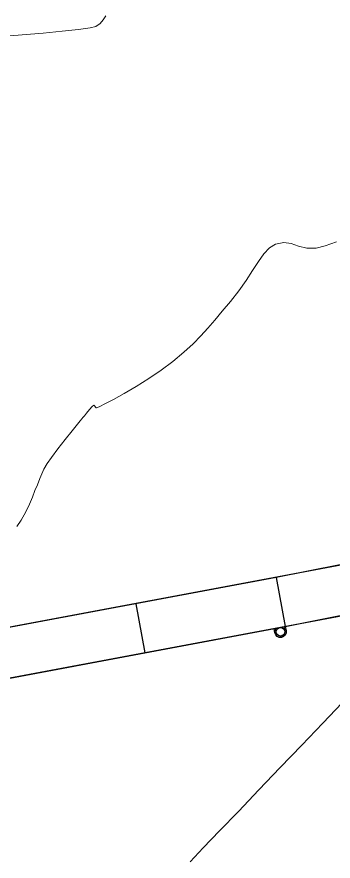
# Model space of a CAD drawing. Header units: metres. Extents: x 2662 to 3279, y 1027 to 1511.
# Drawn here: x 2974.5 to 2996.6, y 1177.9 to 1237.1 of the extents above; entities that cross this region are included whole.
import ezdxf

# ---------------------------------------------------------------- set-up
doc = ezdxf.new("R2010")
doc.units = ezdxf.units.M
doc.header["$LTSCALE"] = 1000
doc.layers.add('01 main point', color=1, linetype='Continuous')
doc.layers.add('Layer13', color=4, linetype='Continuous')
doc.layers.add('CONT-MNR', color=252, linetype='Continuous', lineweight=9)

# ---------------------------------------------------------------- blocks, each defined once
blk = doc.blocks.new('A$C1d95df7b')
at = {"elevation": -0.512}
for points in [[(1.423, 0.759), (1.155, 0.62, -1), (0.787, 1.33), (1.055, 1.469)], [(1.377, 0.848), (1.109, 0.709, -1), (0.833, 1.242), (1.101, 1.381)]]:
    blk.add_lwpolyline(points, format="xyb", dxfattribs=at)
at = {"layer": '01 main point'}
blk.add_circle((0.971, 0.975, -0.512), 0.3, dxfattribs=at)

msp = doc.modelspace()

# ---------------------------------------------------------------- linework, layer by layer
at = {"elevation": -1}
for points in [[(2973.614, 1190.689), (2983.442, 1192.532), (2993.271, 1194.375), (3002.736, 1196.276), (3010.497, 1199.913), (3019.376, 1204.513), (3028.255, 1209.113), (3037.133, 1213.715), (3046.012, 1218.316), (3054.891, 1222.916), (3063.77, 1227.518), (3075.272, 1233.477), (3081.439, 1236.673), (3081.528, 1236.719), (3090.407, 1241.319), (3099.286, 1245.919)], [(3012.382, 1239.753), (3011.526, 1237.057), (2999.983, 1231.077), (3000.673, 1229.745), (3012.216, 1235.725), (3014.912, 1234.869), (3018.592, 1227.766), (3017.736, 1225.07), (3006.193, 1219.09), (3006.883, 1217.758), (3018.426, 1223.738), (3021.122, 1222.883), (3026.645, 1212.222), (3002.309, 1199.817), (3001.709, 1199.622), (2992.626, 1197.815), (2936.602, 1187.309)]]:
    msp.add_lwpolyline(points, dxfattribs=at)
at = {"layer": '01 main point', "elevation": -1}
for points in [[(3117.33, 1259.213), (3004.597, 1200.798, -0.073382), (2999.903, 1199.18), (2936.602, 1187.309)], [(3117.102, 1255.152), (3006.207, 1197.69, -0.073382), (3000.549, 1195.74), (2933.808, 1183.224)]]:
    msp.add_lwpolyline(points, format="xyb", dxfattribs=at)
at = {"layer": 'CONT-MNR', "flags": 128}
for points, elevation in [([(2980.697, 1237.187), (2980.511, 1236.905), (2980.315, 1236.652), (2980.007, 1236.438), (2979.605, 1236.347), (2978.787, 1236.235), (2977.655, 1236.112), (2976.309, 1235.985), (2974.853, 1235.863), (2973.386, 1235.756)], -3), ([(2996.865, 1221.358), (2996.07, 1221.07), (2995.44, 1220.908), (2994.776, 1220.904), (2994.207, 1221.049), (2993.685, 1221.224), (2993.162, 1221.312), (2992.588, 1221.192), (2992.169, 1220.921), (2991.775, 1220.502), (2991.386, 1219.963), (2990.979, 1219.333), (2990.533, 1218.638), (2990.027, 1217.907), (2989.438, 1217.169), (2988.852, 1216.481), (2988.337, 1215.867), (2987.853, 1215.299), (2987.358, 1214.751), (2986.811, 1214.196), (2986.168, 1213.606), (2985.39, 1212.956), (2984.587, 1212.354), (2983.717, 1211.767), (2982.834, 1211.216), (2981.989, 1210.721), (2981.234, 1210.301), (2980.623, 1209.978), (2980.272, 1209.803), (2980.107, 1209.726), (2980.05, 1209.703), (2980.039, 1209.701), (2980.019, 1209.709), (2979.983, 1209.75), (2979.934, 1209.836), (2979.868, 1209.905), (2979.755, 1209.809), (2979.557, 1209.584), (2979.346, 1209.331), (2979.196, 1209.15), (2979.092, 1209.029), (2979.012, 1208.932), (2978.912, 1208.808), (2978.724, 1208.575), (2978.339, 1208.099), (2977.847, 1207.482), (2977.334, 1206.826), (2976.887, 1206.234), (2976.593, 1205.808), (2976.371, 1205.408), (2976.224, 1205.081), (2976.09, 1204.745), (2975.907, 1204.321), (2975.734, 1203.906), (2975.562, 1203.452), (2975.362, 1202.958), (2975.105, 1202.422), (2974.763, 1201.843), (2974.463, 1201.393)], -2), ([(2997.263, 1189.024), (2995.897, 1187.591), (2994.432, 1186.058), (2992.923, 1184.48), (2991.424, 1182.914), (2989.989, 1181.416), (2988.673, 1180.041), (2987.529, 1178.846), (2986.611, 1177.886)], -1)]:
    msp.add_lwpolyline(points, dxfattribs=dict(at, elevation=elevation))
at = {"layer": 'Layer13'}
for p, q in [((2992.626, 1197.815, -1), (2993.271, 1194.375, -1)), ((2982.797, 1195.972, -1), (2983.442, 1192.532, -1))]:
    msp.add_line(p, q, dxfattribs=at)

# ---------------------------------------------------------------- block references
at = {"rotation": 73.23420124820919}
msp.add_blockref('A$C1d95df7b', (2993.587, 1192.794, -0.488), dxfattribs=at)

doc.saveas('drawing.dxf')
